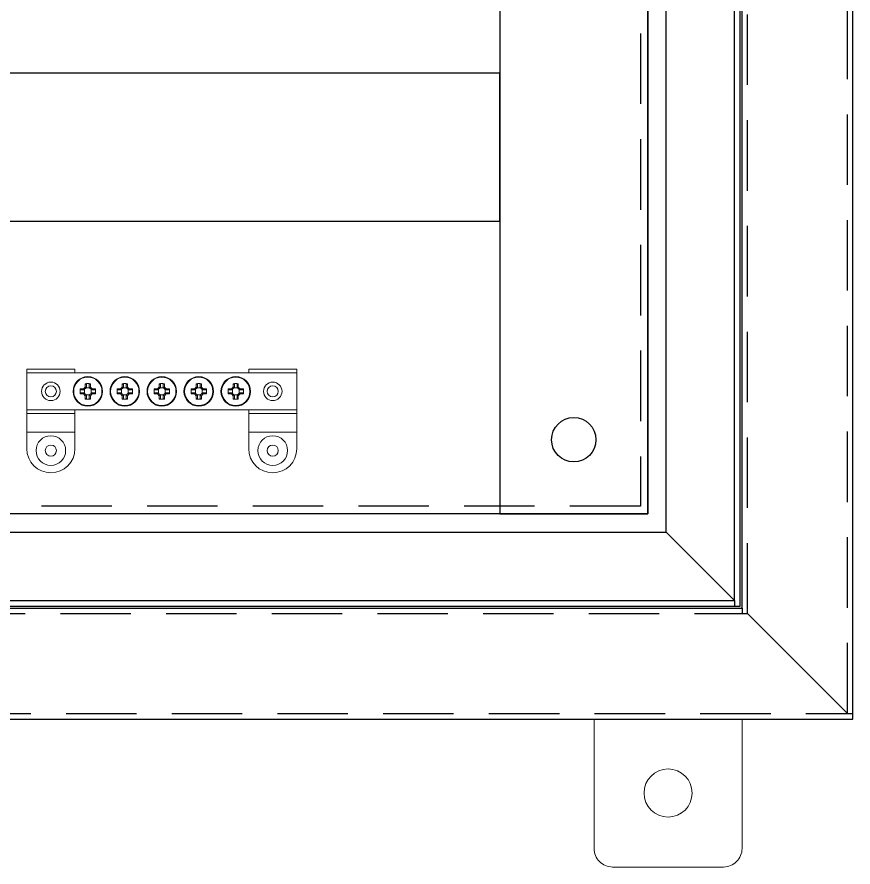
# Model space of a CAD drawing. Header units: millimetres. Extents: x -208796 to -83323, y 30910 to 103951.
# Drawn here: x -100323.7 to -100097.7, y 35987.8 to 36217.6 of the extents above; entities that cross this region are included whole.
import ezdxf

# ---------------------------------------------------------------- set-up
doc = ezdxf.new("R2010")
doc.units = ezdxf.units.MM
doc.header["$LTSCALE"] = 3
doc.linetypes.add('HIDDEN', pattern=[9.525, 6.35, -3.175])
doc.layers.add('0 TĂNG CỨNG', color=7, linetype='Continuous', lineweight=15)
doc.layers.add('hw_VTP', color=7, linetype='Continuous', lineweight=13)
doc.layers.add('@.VISIBLE', color=7, linetype='Continuous')

# ---------------------------------------------------------------- blocks, each defined once
blk = doc.blocks.new('*U159')
at = {"layer": 'hw_VTP', "color": 7}
for p, q in [((-36.5, 11), (-23.5, 11)), ((-36.5, 11), (-36.5, 10)), ((-23.5, 11), (-23.5, 10)), ((23.5, 10), (23.5, 11)), ((23.5, 11), (36.5, 11)), ((36.5, 11), (36.5, 10)), ((-36.5, -1), (-36.5, 0)), ((-23.5, 0), (-23.5, -1)), ((23.5, -1), (23.5, 0)), ((36.5, 0), (36.5, -1)), ((-36.5, -1), (-23.5, -1)), ((-36.5, -6), (-36.5, -1)), ((-23.5, -1), (-23.5, -6)), ((23.5, -1), (36.5, -1)), ((23.5, -6), (23.5, -1)), ((36.5, -1), (36.5, -6)), ((-36.5, -6), (-23.5, -6)), ((-36.5, -10.5), (-36.5, -6)), ((-23.5, -6), (-23.5, -10.5)), ((23.5, -6), (36.5, -6)), ((23.5, -10.5), (23.5, -6)), ((36.5, -6), (36.5, -10.5))]:
    blk.add_line(p, q, dxfattribs=at)
at = {"layer": 'hw_VTP', "color": 30}
for p, q in [((36.5, 10), (-36.5, 10)), ((-36.5, 0), (-36.5, 10)), ((36.5, 10), (36.5, 0)), ((-20.69, 6.16), (-20.69, 7.08)), ((-20.38, 6.94), (-20.38, 6.04)), ((-19.62, 6.04), (-19.62, 6.94)), ((-19.31, 7.08), (-19.31, 6.16)), ((-10.69, 6.16), (-10.69, 7.08)), ((-10.38, 6.94), (-10.38, 6.04)), ((-9.62, 6.04), (-9.62, 6.94)), ((-9.31, 7.08), (-9.31, 6.16)), ((-0.69, 6.16), (-0.69, 7.08)), ((-0.38, 6.94), (-0.38, 6.04)), ((0.38, 6.04), (0.38, 6.94)), ((0.69, 7.08), (0.69, 6.16)), ((9.31, 6.16), (9.31, 7.08)), ((9.62, 6.94), (9.62, 6.04)), ((10.38, 6.04), (10.38, 6.94)), ((10.69, 7.08), (10.69, 6.16)), ((19.31, 6.16), (19.31, 7.08)), ((19.62, 6.94), (19.62, 6.04)), ((20.38, 6.04), (20.38, 6.94)), ((20.69, 7.08), (20.69, 6.16)), ((-22.08, 5.69), (-21.16, 5.69)), ((-21.04, 5.38), (-21.94, 5.38)), ((-21.94, 4.62), (-21.04, 4.62)), ((-21.16, 5.69), (-20.69, 6.16)), ((-20.39, 6.04), (-21.04, 5.39)), ((-21.04, 5.39), (-21.04, 5.38)), ((-21.04, 4.61), (-20.39, 3.96)), ((-20.92, 5.5), (-20.92, 4.5)), ((-19.5, 5.92), (-20.5, 5.92)), ((-19.61, 6.04), (-19.62, 6.04)), ((-18.96, 5.39), (-19.61, 6.04)), ((-19.61, 3.96), (-18.96, 4.61)), ((-19.31, 6.16), (-18.84, 5.69)), ((-19.08, 4.5), (-19.08, 5.5)), ((-18.06, 5.38), (-18.96, 5.38)), ((-18.96, 4.62), (-18.06, 4.62)), ((-18.96, 4.61), (-18.96, 4.62)), ((-18.84, 5.69), (-17.92, 5.69)), ((-12.08, 5.69), (-11.16, 5.69)), ((-11.04, 5.38), (-11.94, 5.38)), ((-11.94, 4.62), (-11.04, 4.62)), ((-11.16, 5.69), (-10.69, 6.16)), ((-10.39, 6.04), (-11.04, 5.39)), ((-11.04, 5.39), (-11.04, 5.38)), ((-11.04, 4.61), (-10.39, 3.96)), ((-10.92, 5.5), (-10.92, 4.5)), ((-9.5, 5.92), (-10.5, 5.92)), ((-9.61, 6.04), (-9.62, 6.04)), ((-8.96, 5.39), (-9.61, 6.04)), ((-9.61, 3.96), (-8.96, 4.61)), ((-9.31, 6.16), (-8.84, 5.69)), ((-9.08, 4.5), (-9.08, 5.5)), ((-8.06, 5.38), (-8.96, 5.38)), ((-8.96, 4.62), (-8.06, 4.62)), ((-8.96, 4.61), (-8.96, 4.62)), ((-8.84, 5.69), (-7.92, 5.69)), ((-2.08, 5.69), (-1.16, 5.69)), ((-1.04, 5.38), (-1.94, 5.38)), ((-1.94, 4.62), (-1.04, 4.62)), ((-1.16, 5.69), (-0.69, 6.16)), ((-0.39, 6.04), (-1.04, 5.39)), ((-1.04, 5.39), (-1.04, 5.38)), ((-1.04, 4.61), (-0.39, 3.96)), ((-0.92, 5.5), (-0.92, 4.5)), ((0.5, 5.92), (-0.5, 5.92)), ((0.39, 6.04), (0.38, 6.04)), ((1.04, 5.39), (0.39, 6.04)), ((0.39, 3.96), (1.04, 4.61)), ((0.69, 6.16), (1.16, 5.69)), ((0.92, 4.5), (0.92, 5.5)), ((1.94, 5.38), (1.04, 5.38)), ((1.04, 4.62), (1.94, 4.62)), ((1.04, 4.61), (1.04, 4.62)), ((1.16, 5.69), (2.08, 5.69)), ((7.92, 5.69), (8.84, 5.69)), ((8.96, 5.38), (8.06, 5.38)), ((8.06, 4.62), (8.96, 4.62)), ((8.84, 5.69), (9.31, 6.16)), ((9.61, 6.04), (8.96, 5.39)), ((8.96, 5.39), (8.96, 5.38)), ((8.96, 4.61), (9.61, 3.96)), ((9.08, 5.5), (9.08, 4.5)), ((10.5, 5.92), (9.5, 5.92)), ((10.39, 6.04), (10.38, 6.04)), ((11.04, 5.39), (10.39, 6.04)), ((10.39, 3.96), (11.04, 4.61)), ((10.69, 6.16), (11.16, 5.69)), ((10.92, 4.5), (10.92, 5.5)), ((11.94, 5.38), (11.04, 5.38)), ((11.04, 4.62), (11.94, 4.62)), ((11.04, 4.61), (11.04, 4.62)), ((11.16, 5.69), (12.08, 5.69)), ((17.92, 5.69), (18.84, 5.69)), ((18.96, 5.38), (18.06, 5.38)), ((18.06, 4.62), (18.96, 4.62)), ((18.84, 5.69), (19.31, 6.16)), ((19.61, 6.04), (18.96, 5.39)), ((18.96, 5.39), (18.96, 5.38)), ((18.96, 4.61), (19.61, 3.96)), ((19.08, 5.5), (19.08, 4.5)), ((20.5, 5.92), (19.5, 5.92)), ((20.39, 6.04), (20.38, 6.04)), ((21.04, 5.39), (20.39, 6.04)), ((20.39, 3.96), (21.04, 4.61)), ((20.69, 6.16), (21.16, 5.69)), ((20.92, 4.5), (20.92, 5.5)), ((21.94, 5.38), (21.04, 5.38)), ((21.04, 4.62), (21.94, 4.62)), ((21.04, 4.61), (21.04, 4.62)), ((21.16, 5.69), (22.08, 5.69)), ((-21.16, 4.31), (-22.08, 4.31)), ((-20.69, 3.84), (-21.16, 4.31)), ((-20.69, 2.92), (-20.69, 3.84)), ((-20.5, 4.08), (-19.5, 4.08)), ((-20.39, 3.96), (-20.38, 3.96)), ((-20.38, 3.96), (-20.38, 3.06)), ((-19.62, 3.06), (-19.62, 3.96)), ((-18.84, 4.31), (-19.31, 3.84)), ((-19.31, 3.84), (-19.31, 2.92)), ((-17.92, 4.31), (-18.84, 4.31)), ((-11.16, 4.31), (-12.08, 4.31)), ((-10.69, 3.84), (-11.16, 4.31)), ((-10.69, 2.92), (-10.69, 3.84)), ((-10.5, 4.08), (-9.5, 4.08)), ((-10.39, 3.96), (-10.38, 3.96)), ((-10.38, 3.96), (-10.38, 3.06)), ((-9.62, 3.06), (-9.62, 3.96)), ((-8.84, 4.31), (-9.31, 3.84)), ((-9.31, 3.84), (-9.31, 2.92)), ((-7.92, 4.31), (-8.84, 4.31)), ((-1.16, 4.31), (-2.08, 4.31)), ((-0.69, 3.84), (-1.16, 4.31)), ((-0.69, 2.92), (-0.69, 3.84)), ((-0.5, 4.08), (0.5, 4.08)), ((-0.39, 3.96), (-0.38, 3.96)), ((-0.38, 3.96), (-0.38, 3.06)), ((0.38, 3.06), (0.38, 3.96)), ((1.16, 4.31), (0.69, 3.84)), ((0.69, 3.84), (0.69, 2.92)), ((2.08, 4.31), (1.16, 4.31)), ((8.84, 4.31), (7.92, 4.31)), ((9.31, 3.84), (8.84, 4.31)), ((9.31, 2.92), (9.31, 3.84)), ((9.5, 4.08), (10.5, 4.08)), ((9.61, 3.96), (9.62, 3.96)), ((9.62, 3.96), (9.62, 3.06)), ((10.38, 3.06), (10.38, 3.96)), ((11.16, 4.31), (10.69, 3.84)), ((10.69, 3.84), (10.69, 2.92)), ((12.08, 4.31), (11.16, 4.31)), ((18.84, 4.31), (17.92, 4.31)), ((19.31, 3.84), (18.84, 4.31)), ((19.31, 2.92), (19.31, 3.84)), ((19.5, 4.08), (20.5, 4.08)), ((19.61, 3.96), (19.62, 3.96)), ((19.62, 3.96), (19.62, 3.06)), ((20.38, 3.06), (20.38, 3.96)), ((21.16, 4.31), (20.69, 3.84)), ((20.69, 3.84), (20.69, 2.92)), ((22.08, 4.31), (21.16, 4.31)), ((-36.5, 0), (36.5, 0))]:
    blk.add_line(p, q, dxfattribs=at)
at = {"layer": 'hw_VTP', "color": 7}
for centre, radius in [((-30, 5), 2.5), ((30, 5), 2.5), ((-30, 5), 1.5), ((30, 5), 1.5), ((-30, -11), 4), ((30, -11), 4), ((-30, -11), 1.5), ((30, -11), 1.5)]:
    blk.add_circle(centre, radius, dxfattribs=at)
at = {"layer": 'hw_VTP', "color": 30}
for centre, radius in [((-20, 5), 4), ((-20, 5), 3.83), ((-10, 5), 4), ((-10, 5), 3.83), ((0, 5), 4), ((0, 5), 3.83), ((10, 5), 4), ((10, 5), 3.83), ((20, 5), 4), ((20, 5), 3.83)]:
    blk.add_circle(centre, radius, dxfattribs=at)
at = {"layer": 'hw_VTP', "color": 7}
for centre in [(-30, -10.5), (30, -10.5)]:
    blk.add_arc(centre, 6.5, 180, 0, dxfattribs=at)
at = {"layer": 'hw_VTP', "color": 30}
for centre, major_axis in [((-20, 3.92), (-6.36, 0)), ((-10, 3.92), (-6.36, 0)), ((0, 3.92), (-6.36, 0)), ((10, 3.92), (-6.36, 0)), ((20, 3.92), (-6.36, 0)), ((-18.92, 5), (0, -6.36)), ((-21.08, 5), (0, 6.36)), ((-8.92, 5), (0, -6.36)), ((-11.08, 5), (0, 6.36)), ((1.08, 5), (0, -6.36)), ((-1.08, 5), (0, 6.36)), ((11.08, 5), (0, -6.36)), ((8.92, 5), (0, 6.36)), ((21.08, 5), (0, -6.36)), ((18.92, 5), (0, 6.36)), ((-20, 6.08), (6.36, 0)), ((-10, 6.08), (6.36, 0)), ((0, 6.08), (6.36, 0)), ((10, 6.08), (6.36, 0)), ((20, 6.08), (6.36, 0))]:
    blk.add_ellipse(centre, major_axis=major_axis, ratio=0.499722, start_param=4.603833, end_param=4.820944, dxfattribs=at)
for points, weights in [([(-20.69, 7.08), (-20.53, 7.01), (-20.38, 6.94)], [1, 1.00025945067, 1]), ([(-19.62, 6.94), (-19.47, 7.01), (-19.31, 7.08)], [1, 1.00025945066, 1]), ([(-10.69, 7.08), (-10.53, 7.01), (-10.38, 6.94)], [1, 1.00025945067, 1]), ([(-9.62, 6.94), (-9.47, 7.01), (-9.31, 7.08)], [1, 1.00025945066, 1]), ([(-0.69, 7.08), (-0.53, 7.01), (-0.38, 6.94)], [1, 1.00025945067, 1]), ([(0.38, 6.94), (0.53, 7.01), (0.69, 7.08)], [1, 1.00025945066, 1]), ([(9.31, 7.08), (9.47, 7.01), (9.62, 6.94)], [1, 1.00025945067, 1]), ([(10.38, 6.94), (10.53, 7.01), (10.69, 7.08)], [1, 1.00025945066, 1]), ([(19.31, 7.08), (19.47, 7.01), (19.62, 6.94)], [1, 1.00025945067, 1]), ([(20.38, 6.94), (20.53, 7.01), (20.69, 7.08)], [1, 1.00025945066, 1]), ([(-21.94, 5.38), (-22.01, 5.53), (-22.08, 5.69)], [1, 1.00025945065, 1]), ([(-22.08, 4.31), (-22.01, 4.47), (-21.94, 4.62)], [1, 1.00025945066, 1]), ([(-21.04, 4.61), (-21.04, 4.61), (-21.04, 4.62)], [0.960465329359, 0.960447412211, 0.960429506847]), ([(-20.39, 6.04), (-20.39, 6.04), (-20.38, 6.04)], [0.960465329359, 0.960447412211, 0.960429506847]), ([(-18.96, 5.39), (-18.96, 5.39), (-18.96, 5.38)], [0.960465329359, 0.960447412211, 0.960429506847]), ([(-17.92, 5.69), (-17.99, 5.53), (-18.06, 5.38)], [1, 1.00025945064, 1]), ([(-18.06, 4.62), (-17.99, 4.47), (-17.92, 4.31)], [1, 1.00025945063, 1]), ([(-11.94, 5.38), (-12.01, 5.53), (-12.08, 5.69)], [1, 1.00025945065, 1]), ([(-12.08, 4.31), (-12.01, 4.47), (-11.94, 4.62)], [1, 1.00025945066, 1]), ([(-11.04, 4.61), (-11.04, 4.61), (-11.04, 4.62)], [0.960465329359, 0.960447412211, 0.960429506847]), ([(-10.39, 6.04), (-10.39, 6.04), (-10.38, 6.04)], [0.960465329359, 0.960447412211, 0.960429506847]), ([(-8.96, 5.39), (-8.96, 5.39), (-8.96, 5.38)], [0.960465329359, 0.960447412211, 0.960429506847]), ([(-7.92, 5.69), (-7.99, 5.53), (-8.06, 5.38)], [1, 1.00025945064, 1]), ([(-8.06, 4.62), (-7.99, 4.47), (-7.92, 4.31)], [1, 1.00025945063, 1]), ([(-1.94, 5.38), (-2.01, 5.53), (-2.08, 5.69)], [1, 1.00025945065, 1]), ([(-2.08, 4.31), (-2.01, 4.47), (-1.94, 4.62)], [1, 1.00025945066, 1]), ([(-1.04, 4.61), (-1.04, 4.61), (-1.04, 4.62)], [0.960465329359, 0.960447412211, 0.960429506847]), ([(-0.39, 6.04), (-0.39, 6.04), (-0.38, 6.04)], [0.960465329359, 0.960447412211, 0.960429506847]), ([(1.04, 5.39), (1.04, 5.39), (1.04, 5.38)], [0.960465329359, 0.960447412211, 0.960429506847]), ([(2.08, 5.69), (2.01, 5.53), (1.94, 5.38)], [1, 1.00025945064, 1]), ([(1.94, 4.62), (2.01, 4.47), (2.08, 4.31)], [1, 1.00025945063, 1]), ([(8.06, 5.38), (7.99, 5.53), (7.92, 5.69)], [1, 1.00025945065, 1]), ([(7.92, 4.31), (7.99, 4.47), (8.06, 4.62)], [1, 1.00025945066, 1]), ([(8.96, 4.61), (8.96, 4.61), (8.96, 4.62)], [0.960465329359, 0.960447412211, 0.960429506847]), ([(9.61, 6.04), (9.61, 6.04), (9.62, 6.04)], [0.960465329359, 0.960447412211, 0.960429506847]), ([(11.04, 5.39), (11.04, 5.39), (11.04, 5.38)], [0.960465329359, 0.960447412211, 0.960429506847]), ([(12.08, 5.69), (12.01, 5.53), (11.94, 5.38)], [1, 1.00025945064, 1]), ([(11.94, 4.62), (12.01, 4.47), (12.08, 4.31)], [1, 1.00025945063, 1]), ([(18.06, 5.38), (17.99, 5.53), (17.92, 5.69)], [1, 1.00025945065, 1]), ([(17.92, 4.31), (17.99, 4.47), (18.06, 4.62)], [1, 1.00025945066, 1]), ([(18.96, 4.61), (18.96, 4.61), (18.96, 4.62)], [0.960465329359, 0.960447412211, 0.960429506847]), ([(19.61, 6.04), (19.61, 6.04), (19.62, 6.04)], [0.960465329359, 0.960447412211, 0.960429506847]), ([(21.04, 5.39), (21.04, 5.39), (21.04, 5.38)], [0.960465329359, 0.960447412211, 0.960429506847]), ([(22.08, 5.69), (22.01, 5.53), (21.94, 5.38)], [1, 1.00025945064, 1]), ([(21.94, 4.62), (22.01, 4.47), (22.08, 4.31)], [1, 1.00025945063, 1]), ([(-20.38, 3.06), (-20.53, 2.99), (-20.69, 2.92)], [1, 1.00025945069, 1]), ([(-19.61, 3.96), (-19.61, 3.96), (-19.62, 3.96)], [0.960465329359, 0.960447412211, 0.960429506847]), ([(-19.31, 2.92), (-19.47, 2.99), (-19.62, 3.06)], [1, 1.00025945066, 1]), ([(-10.38, 3.06), (-10.53, 2.99), (-10.69, 2.92)], [1, 1.00025945069, 1]), ([(-9.61, 3.96), (-9.61, 3.96), (-9.62, 3.96)], [0.960465329359, 0.960447412211, 0.960429506847]), ([(-9.31, 2.92), (-9.47, 2.99), (-9.62, 3.06)], [1, 1.00025945066, 1]), ([(-0.38, 3.06), (-0.53, 2.99), (-0.69, 2.92)], [1, 1.00025945069, 1]), ([(0.39, 3.96), (0.39, 3.96), (0.38, 3.96)], [0.960465329359, 0.960447412211, 0.960429506847]), ([(0.69, 2.92), (0.53, 2.99), (0.38, 3.06)], [1, 1.00025945066, 1]), ([(9.62, 3.06), (9.47, 2.99), (9.31, 2.92)], [1, 1.00025945069, 1]), ([(10.39, 3.96), (10.39, 3.96), (10.38, 3.96)], [0.960465329359, 0.960447412211, 0.960429506847]), ([(10.69, 2.92), (10.53, 2.99), (10.38, 3.06)], [1, 1.00025945066, 1]), ([(19.62, 3.06), (19.47, 2.99), (19.31, 2.92)], [1, 1.00025945069, 1]), ([(20.39, 3.96), (20.39, 3.96), (20.38, 3.96)], [0.960465329359, 0.960447412211, 0.960429506847]), ([(20.69, 2.92), (20.53, 2.99), (20.38, 3.06)], [1, 1.00025945066, 1])]:
    blk.add_rational_spline(points, weights, degree=2, dxfattribs=at)
for points in [[(-21.16, 5.69), (-21.12, 5.59), (-21.08, 5.49), (-21.04, 5.39)], [(-21.16, 4.31), (-21.12, 4.41), (-21.08, 4.51), (-21.04, 4.61)], [(-20.69, 6.16), (-20.59, 6.12), (-20.49, 6.08), (-20.39, 6.04)], [(-19.31, 6.16), (-19.41, 6.12), (-19.51, 6.08), (-19.61, 6.04)], [(-18.84, 5.69), (-18.88, 5.59), (-18.92, 5.49), (-18.96, 5.39)], [(-18.84, 4.31), (-18.88, 4.41), (-18.92, 4.51), (-18.96, 4.61)], [(-11.16, 5.69), (-11.12, 5.59), (-11.08, 5.49), (-11.04, 5.39)], [(-11.16, 4.31), (-11.12, 4.41), (-11.08, 4.51), (-11.04, 4.61)], [(-10.69, 6.16), (-10.59, 6.12), (-10.49, 6.08), (-10.39, 6.04)], [(-9.31, 6.16), (-9.41, 6.12), (-9.51, 6.08), (-9.61, 6.04)], [(-8.84, 5.69), (-8.88, 5.59), (-8.92, 5.49), (-8.96, 5.39)], [(-8.84, 4.31), (-8.88, 4.41), (-8.92, 4.51), (-8.96, 4.61)], [(-1.16, 5.69), (-1.12, 5.59), (-1.08, 5.49), (-1.04, 5.39)], [(-1.16, 4.31), (-1.12, 4.41), (-1.08, 4.51), (-1.04, 4.61)], [(-0.69, 6.16), (-0.59, 6.12), (-0.49, 6.08), (-0.39, 6.04)], [(0.69, 6.16), (0.59, 6.12), (0.49, 6.08), (0.39, 6.04)], [(1.16, 5.69), (1.12, 5.59), (1.08, 5.49), (1.04, 5.39)], [(1.16, 4.31), (1.12, 4.41), (1.08, 4.51), (1.04, 4.61)], [(8.84, 5.69), (8.88, 5.59), (8.92, 5.49), (8.96, 5.39)], [(8.84, 4.31), (8.88, 4.41), (8.92, 4.51), (8.96, 4.61)], [(9.31, 6.16), (9.41, 6.12), (9.51, 6.08), (9.61, 6.04)], [(10.69, 6.16), (10.59, 6.12), (10.49, 6.08), (10.39, 6.04)], [(11.16, 5.69), (11.12, 5.59), (11.08, 5.49), (11.04, 5.39)], [(11.16, 4.31), (11.12, 4.41), (11.08, 4.51), (11.04, 4.61)], [(18.84, 5.69), (18.88, 5.59), (18.92, 5.49), (18.96, 5.39)], [(18.84, 4.31), (18.88, 4.41), (18.92, 4.51), (18.96, 4.61)], [(19.31, 6.16), (19.41, 6.12), (19.51, 6.08), (19.61, 6.04)], [(20.69, 6.16), (20.59, 6.12), (20.49, 6.08), (20.39, 6.04)], [(21.16, 5.69), (21.12, 5.59), (21.08, 5.49), (21.04, 5.39)], [(21.16, 4.31), (21.12, 4.41), (21.08, 4.51), (21.04, 4.61)], [(-20.69, 3.84), (-20.59, 3.88), (-20.49, 3.92), (-20.39, 3.96)], [(-19.31, 3.84), (-19.41, 3.88), (-19.51, 3.92), (-19.61, 3.96)], [(-10.69, 3.84), (-10.59, 3.88), (-10.49, 3.92), (-10.39, 3.96)], [(-9.31, 3.84), (-9.41, 3.88), (-9.51, 3.92), (-9.61, 3.96)], [(-0.69, 3.84), (-0.59, 3.88), (-0.49, 3.92), (-0.39, 3.96)], [(0.69, 3.84), (0.59, 3.88), (0.49, 3.92), (0.39, 3.96)], [(9.31, 3.84), (9.41, 3.88), (9.51, 3.92), (9.61, 3.96)], [(10.69, 3.84), (10.59, 3.88), (10.49, 3.92), (10.39, 3.96)], [(19.31, 3.84), (19.41, 3.88), (19.51, 3.92), (19.61, 3.96)], [(20.69, 3.84), (20.59, 3.88), (20.49, 3.92), (20.39, 3.96)]]:
    blk.add_open_spline(points, degree=3, dxfattribs=at)
blk = doc.blocks.new('tai treo')
at = {"layer": '0 TĂNG CỨNG'}
blk.add_lwpolyline([(20, -20), (-20, -20), (-20, 15, -0.414214), (-15, 20), (15, 20, -0.414214), (20, 15)], format="xyb", close=True, dxfattribs=at)
blk.add_circle((0, 0), 6.5, dxfattribs=at)

msp = doc.modelspace()

# ---------------------------------------------------------------- linework, layer by layer
for points in [[(-100153.19, 36672.32), (-100193.19, 36672.32), (-100193.19, 36083.32), (-100153.19, 36083.32)], [(-100502.19, 36202.36), (-100502.19, 36162.36), (-100193.19, 36162.36), (-100193.19, 36202.36)]]:
    msp.add_lwpolyline(points, close=True)
msp.add_lwpolyline([(-100127.69, 36057.82), (-100127.69, 36056.32), (-100126.19, 36056.32), (-100099.19, 36029.32), (-100097.69, 36029.32)])
at = {"layer": '@.VISIBLE'}
for points in [[(-100597.69, 36027.82), (-100097.69, 36027.82), (-100097.69, 36727.82), (-100597.69, 36727.82)], [(-100567.69, 36057.82), (-100127.69, 36057.82), (-100127.69, 36697.82), (-100567.69, 36697.82)]]:
    msp.add_lwpolyline(points, close=True, dxfattribs=at)
at = {"layer": '@.VISIBLE', "linetype": 'HIDDEN'}
for points in [[(-100596.19, 36029.32), (-100099.19, 36029.32), (-100099.19, 36726.32), (-100596.19, 36726.32)], [(-100569.19, 36056.32), (-100126.19, 36056.32), (-100126.19, 36699.32), (-100569.19, 36699.32)]]:
    msp.add_lwpolyline(points, close=True, dxfattribs=at)
at = {"layer": '@.VISIBLE', "color": 6}
for points in [[(-100567.19, 36058.32), (-100128.19, 36058.32), (-100128.19, 36697.32), (-100567.19, 36697.32)], [(-100565.69, 36059.82), (-100129.69, 36059.82), (-100129.69, 36695.82), (-100565.69, 36695.82)], [(-100547.19, 36078.32), (-100148.19, 36078.32), (-100148.19, 36677.32), (-100547.19, 36677.32)]]:
    msp.add_lwpolyline(points, close=True, dxfattribs=at)
at = {"layer": '@.VISIBLE', "color": 151}
msp.add_lwpolyline([(-100542.19, 36672.32), (-100153.19, 36672.32), (-100153.19, 36083.32), (-100542.19, 36083.32)], close=True, dxfattribs=at)
at = {"layer": '@.VISIBLE', "color": 151, "linetype": 'HIDDEN'}
msp.add_lwpolyline([(-100540.19, 36670.32), (-100155.19, 36670.32), (-100155.19, 36085.32), (-100540.19, 36085.32)], close=True, dxfattribs=at)
at = {"layer": '@.VISIBLE', "color": 6}
msp.add_lwpolyline([(-100148.19, 36078.32), (-100129.69, 36059.82), (-100129.69, 36058.32)], dxfattribs=at)
at = {"layer": '@.VISIBLE', "color": 151}
msp.add_circle((-100173.19, 36103.32), 6, dxfattribs=at)

# ---------------------------------------------------------------- block references
msp.add_blockref('*U159', (-100284.58, 36111.38))
at = {"rotation": 180}
msp.add_blockref('tai treo', (-100147.69, 36007.82), dxfattribs=at)

doc.saveas('drawing.dxf')
